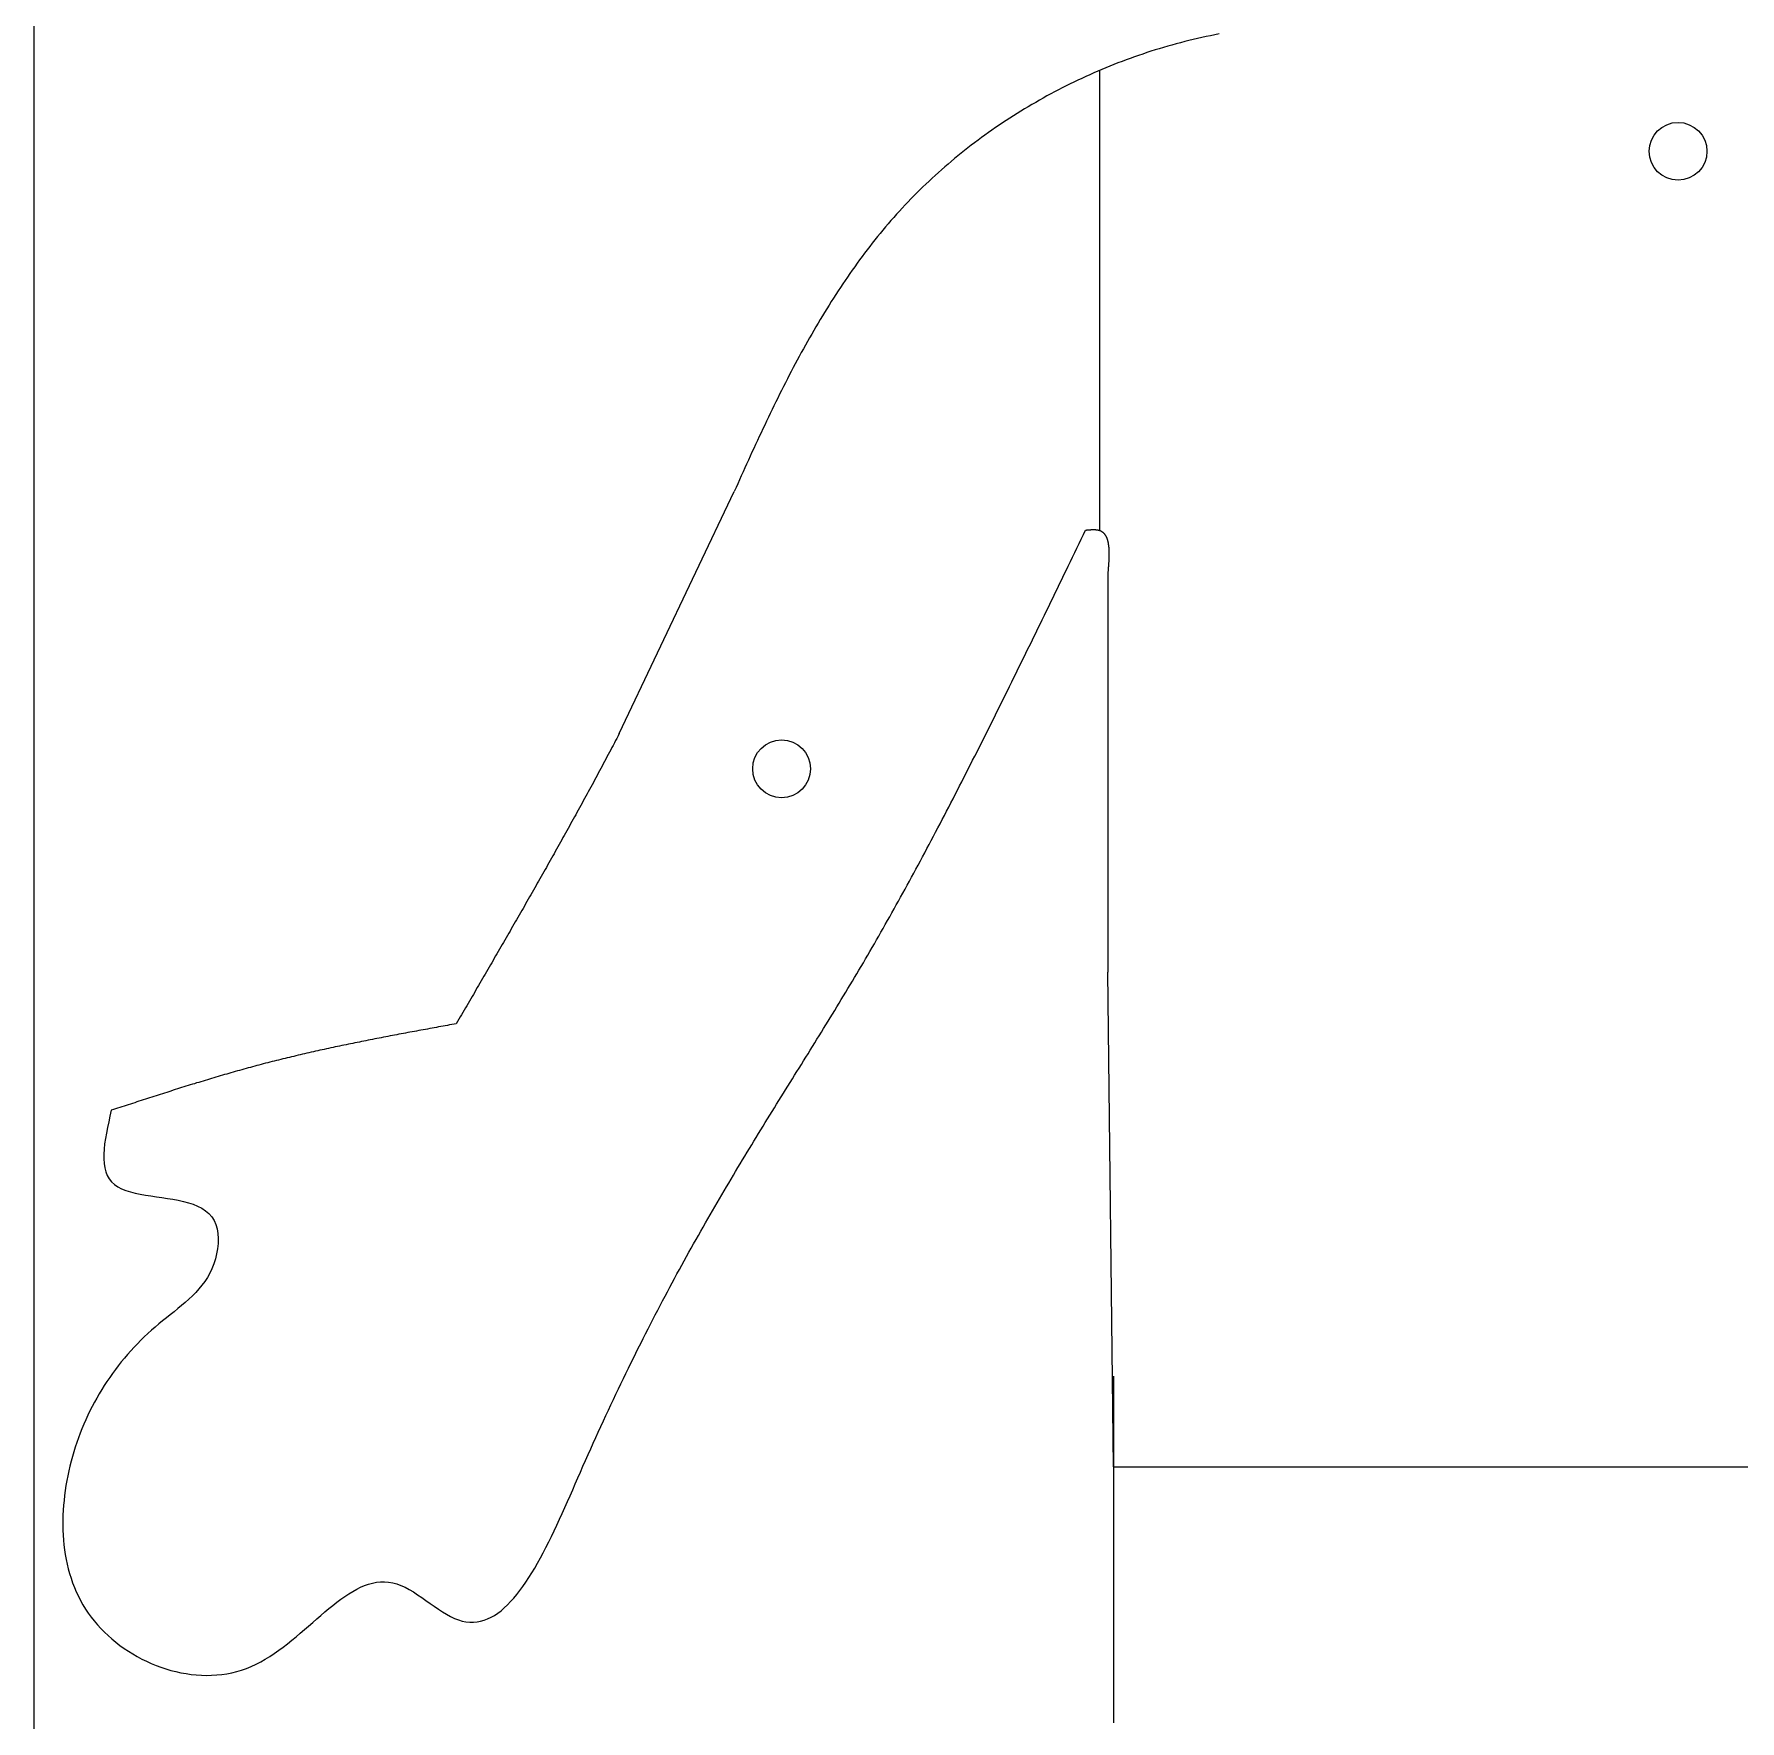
# Model space of a CAD drawing. Header units: millimetres. Extents: x 111 to 2999, y 81 to 1941.
# Drawn here: x 1314.2 to 1609.3, y 366.5 to 658.4 of the extents above; entities that cross this region are included whole.
import ezdxf

# ---------------------------------------------------------------- set-up
doc = ezdxf.new("R2010")
doc.units = ezdxf.units.MM
doc.layers.add('RANGO', color=6, linetype='Continuous')

msp = doc.modelspace()

# ---------------------------------------------------------------- linework, layer by layer
for p, q in [((1498.63, 572.46), (1498.63, 652.11)), ((1415.48, 537.31), (1435.37, 579.21)), ((1500.95, 410.45), (1499.97, 496.02)), ((1500.95, 410.45), (1689.2, 410.45))]:
    msp.add_line(p, q)
msp.add_lwpolyline([(1314.25, 981.61), (1884.25, 981.61), (1884.25, 81.61), (1314.25, 81.61)], close=True)
for points in [[(1519.23, 658.4, 0), (1518.49, 658.26, 0), (1517.74, 658.1, 0), (1516.99, 657.95, 0), (1516.25, 657.78, 0), (1515.51, 657.61, 0), (1514.77, 657.44, 0), (1514.03, 657.26, 0), (1513.29, 657.07, 0), (1512.56, 656.88, 0), (1511.82, 656.68, 0), (1511.09, 656.48, 0), (1510.36, 656.27, 0), (1509.63, 656.06, 0), (1508.9, 655.84, 0), (1508.18, 655.62, 0), (1507.46, 655.39, 0), (1506.74, 655.16, 0), (1506.02, 654.92, 0), (1505.3, 654.67, 0), (1504.58, 654.42, 0), (1503.87, 654.17, 0), (1503.16, 653.91, 0), (1502.45, 653.64, 0), (1501.75, 653.37, 0), (1501.04, 653.1, 0), (1500.34, 652.81, 0), (1499.64, 652.53, 0), (1498.95, 652.24, 0), (1498.25, 651.94, 0), (1497.56, 651.64, 0), (1496.87, 651.34, 0), (1496.18, 651.03, 0), (1495.5, 650.71, 0), (1494.82, 650.39, 0), (1494.14, 650.07, 0), (1493.46, 649.74, 0), (1492.79, 649.4, 0), (1492.12, 649.07, 0), (1491.45, 648.72, 0), (1490.79, 648.37, 0), (1490.12, 648.02, 0), (1489.46, 647.66, 0), (1488.81, 647.3, 0), (1488.16, 646.93, 0), (1487.51, 646.56, 0), (1486.86, 646.19, 0), (1486.21, 645.81, 0), (1485.57, 645.42, 0), (1484.94, 645.03, 0), (1484.3, 644.64, 0), (1483.67, 644.24, 0), (1483.04, 643.84, 0), (1482.42, 643.43, 0), (1481.8, 643.02, 0), (1481.18, 642.6, 0), (1480.56, 642.18, 0), (1479.95, 641.76, 0), (1479.35, 641.33, 0), (1478.74, 640.9, 0), (1478.14, 640.46, 0), (1477.55, 640.02, 0), (1476.95, 639.58, 0), (1476.36, 639.13, 0), (1475.78, 638.67, 0), (1475.2, 638.22, 0), (1474.62, 637.76, 0), (1474.05, 637.29, 0), (1473.48, 636.82, 0), (1472.91, 636.35, 0), (1472.35, 635.87, 0), (1471.79, 635.39, 0), (1471.24, 634.91, 0), (1470.69, 634.42, 0), (1470.14, 633.93, 0), (1469.6, 633.43, 0), (1469.06, 632.93, 0), (1468.53, 632.43, 0), (1468, 631.92, 0), (1467.48, 631.41, 0), (1466.96, 630.89, 0), (1466.44, 630.37, 0), (1465.93, 629.85, 0), (1465.43, 629.33, 0), (1464.93, 628.8, 0), (1464.43, 628.26, 0), (1463.94, 627.73, 0), (1463.45, 627.19, 0), (1462.96, 626.65, 0), (1462.48, 626.1, 0), (1462.01, 625.55, 0), (1461.54, 625, 0), (1461.07, 624.44, 0), (1460.61, 623.88, 0), (1460.15, 623.32, 0), (1459.69, 622.75, 0), (1459.24, 622.18, 0), (1458.8, 621.61, 0), (1458.35, 621.04, 0), (1457.92, 620.46, 0), (1457.48, 619.88, 0), (1457.05, 619.29, 0), (1456.62, 618.71, 0), (1456.2, 618.12, 0), (1455.78, 617.53, 0), (1455.36, 616.93, 0), (1454.95, 616.33, 0), (1454.54, 615.73, 0), (1454.13, 615.13, 0), (1453.73, 614.53, 0), (1453.33, 613.92, 0), (1452.93, 613.31, 0), (1452.53, 612.7, 0), (1452.14, 612.08, 0), (1451.76, 611.46, 0), (1451.37, 610.84, 0), (1450.99, 610.22, 0), (1450.61, 609.6, 0), (1450.23, 608.97, 0), (1449.86, 608.34, 0), (1449.49, 607.71, 0), (1449.12, 607.08, 0), (1448.76, 606.45, 0), (1448.39, 605.81, 0), (1448.03, 605.17, 0), (1447.68, 604.53, 0), (1447.32, 603.89, 0), (1446.97, 603.25, 0), (1446.62, 602.6, 0), (1446.27, 601.95, 0), (1445.92, 601.3, 0), (1445.58, 600.65, 0), (1445.23, 600, 0), (1444.89, 599.35, 0), (1444.56, 598.69, 0), (1444.22, 598.03, 0), (1443.89, 597.38, 0), (1443.55, 596.72, 0), (1443.22, 596.05, 0), (1442.89, 595.39, 0), (1442.56, 594.73, 0), (1442.24, 594.06, 0), (1441.91, 593.4, 0), (1441.59, 592.73, 0), (1441.27, 592.06, 0), (1440.95, 591.39, 0), (1440.63, 590.72, 0), (1440.31, 590.05, 0), (1440, 589.38, 0), (1439.68, 588.71, 0), (1439.37, 588.03, 0), (1439.06, 587.36, 0), (1438.75, 586.68, 0), (1438.43, 586, 0), (1438.12, 585.33, 0), (1437.82, 584.65, 0), (1437.51, 583.97, 0), (1437.2, 583.29, 0), (1436.89, 582.61, 0), (1436.59, 581.93, 0), (1436.28, 581.25, 0), (1435.98, 580.57, 0), (1435.67, 579.89, 0), (1435.37, 579.21, 0)], [(1327.59, 472.13, 0), (1327.37, 471.13, 0), (1327.15, 470.14, 0), (1326.94, 469.16, 0), (1326.75, 468.19, 0), (1326.59, 467.24, 0), (1326.45, 466.31, 0), (1326.36, 465.41, 0), (1326.3, 464.54, 0), (1326.3, 463.71, 0), (1326.35, 462.92, 0), (1326.46, 462.18, 0), (1326.64, 461.48, 0), (1326.89, 460.84, 0), (1327.22, 460.26, 0), (1327.64, 459.74, 0), (1328.14, 459.29, 0), (1328.73, 458.9, 0), (1329.39, 458.57, 0), (1330.12, 458.28, 0), (1330.9, 458.03, 0), (1331.73, 457.82, 0), (1332.61, 457.63, 0), (1333.51, 457.47, 0), (1334.44, 457.32, 0), (1335.39, 457.18, 0), (1336.34, 457.04, 0), (1337.3, 456.89, 0), (1338.24, 456.74, 0), (1339.17, 456.56, 0), (1340.07, 456.36, 0), (1340.94, 456.13, 0), (1341.76, 455.86, 0), (1342.54, 455.55, 0), (1343.25, 455.19, 0), (1343.9, 454.76, 0), (1344.48, 454.28, 0), (1344.97, 453.72, 0), (1345.37, 453.09, 0), (1345.67, 452.38, 0), (1345.89, 451.61, 0), (1346.03, 450.79, 0), (1346.08, 449.94, 0), (1346.06, 449.06, 0), (1345.97, 448.17, 0), (1345.82, 447.27, 0), (1345.6, 446.4, 0), (1345.33, 445.54, 0), (1345.01, 444.72, 0), (1344.64, 443.95, 0), (1344.22, 443.21, 0), (1343.77, 442.51, 0), (1343.28, 441.85, 0), (1342.76, 441.21, 0), (1342.2, 440.6, 0), (1341.62, 440.01, 0), (1341.02, 439.44, 0), (1340.4, 438.88, 0), (1339.77, 438.34, 0), (1339.12, 437.81, 0), (1338.46, 437.28, 0), (1337.8, 436.76, 0), (1337.14, 436.24, 0), (1336.48, 435.71, 0), (1335.82, 435.17, 0), (1335.18, 434.63, 0), (1334.54, 434.07, 0), (1333.92, 433.51, 0), (1333.3, 432.93, 0), (1332.7, 432.34, 0), (1332.11, 431.74, 0), (1331.53, 431.13, 0), (1330.96, 430.51, 0), (1330.41, 429.88, 0), (1329.86, 429.24, 0), (1329.33, 428.59, 0), (1328.81, 427.93, 0), (1328.3, 427.26, 0), (1327.8, 426.59, 0), (1327.32, 425.9, 0), (1326.85, 425.2, 0), (1326.39, 424.5, 0), (1325.94, 423.79, 0), (1325.51, 423.07, 0), (1325.09, 422.34, 0), (1324.68, 421.6, 0), (1324.28, 420.86, 0), (1323.9, 420.11, 0), (1323.54, 419.35, 0), (1323.18, 418.58, 0), (1322.85, 417.81, 0), (1322.52, 417.03, 0), (1322.21, 416.24, 0), (1321.91, 415.45, 0), (1321.63, 414.65, 0), (1321.36, 413.84, 0), (1321.11, 413.03, 0), (1320.87, 412.21, 0), (1320.65, 411.39, 0), (1320.44, 410.56, 0), (1320.25, 409.73, 0), (1320.07, 408.89, 0), (1319.91, 408.04, 0), (1319.76, 407.2, 0), (1319.63, 406.34, 0), (1319.52, 405.49, 0), (1319.42, 404.63, 0), (1319.34, 403.77, 0), (1319.28, 402.91, 0), (1319.24, 402.05, 0), (1319.22, 401.19, 0), (1319.21, 400.33, 0), (1319.23, 399.47, 0), (1319.27, 398.62, 0), (1319.33, 397.77, 0), (1319.41, 396.92, 0), (1319.51, 396.07, 0), (1319.64, 395.24, 0), (1319.79, 394.4, 0), (1319.97, 393.58, 0), (1320.16, 392.76, 0), (1320.39, 391.95, 0), (1320.64, 391.14, 0), (1320.91, 390.35, 0), (1321.21, 389.57, 0), (1321.54, 388.8, 0), (1321.9, 388.04, 0), (1322.28, 387.29, 0), (1322.69, 386.56, 0), (1323.13, 385.83, 0), (1323.6, 385.13, 0), (1324.11, 384.44, 0), (1324.64, 383.76, 0), (1325.2, 383.1, 0), (1325.78, 382.46, 0), (1326.4, 381.84, 0), (1327.03, 381.23, 0), (1327.69, 380.65, 0), (1328.38, 380.08, 0), (1329.08, 379.54, 0), (1329.81, 379.02, 0), (1330.55, 378.52, 0), (1331.31, 378.05, 0), (1332.09, 377.6, 0), (1332.89, 377.17, 0), (1333.7, 376.78, 0), (1334.52, 376.41, 0), (1335.35, 376.06, 0), (1336.19, 375.75, 0), (1337.05, 375.47, 0), (1337.91, 375.21, 0), (1338.77, 374.99, 0), (1339.65, 374.8, 0), (1340.53, 374.64, 0), (1341.41, 374.51, 0), (1342.29, 374.42, 0), (1343.18, 374.36, 0), (1344.06, 374.34, 0), (1344.94, 374.36, 0), (1345.83, 374.41, 0), (1346.7, 374.5, 0), (1347.57, 374.63, 0), (1348.44, 374.8, 0), (1349.3, 375.01, 0), (1350.15, 375.26, 0), (1350.99, 375.56, 0), (1351.82, 375.89, 0), (1352.64, 376.27, 0), (1353.44, 376.69, 0), (1354.24, 377.14, 0), (1355.03, 377.63, 0), (1355.8, 378.14, 0), (1356.57, 378.68, 0), (1357.33, 379.24, 0), (1358.08, 379.82, 0), (1358.82, 380.42, 0), (1359.56, 381.02, 0), (1360.29, 381.64, 0), (1361.01, 382.26, 0), (1361.73, 382.88, 0), (1362.44, 383.5, 0), (1363.14, 384.11, 0), (1363.85, 384.72, 0), (1364.55, 385.32, 0), (1365.24, 385.9, 0), (1365.93, 386.46, 0), (1366.62, 387, 0), (1367.31, 387.51, 0), (1368, 388, 0), (1368.68, 388.45, 0), (1369.36, 388.87, 0), (1370.05, 389.25, 0), (1370.73, 389.59, 0), (1371.42, 389.88, 0), (1372.11, 390.13, 0), (1372.79, 390.32, 0), (1373.49, 390.46, 0), (1374.18, 390.53, 0), (1374.88, 390.55, 0), (1375.58, 390.5, 0), (1376.28, 390.38, 0), (1376.99, 390.19, 0), (1377.7, 389.92, 0), (1378.42, 389.59, 0), (1379.14, 389.21, 0), (1379.87, 388.78, 0), (1380.59, 388.31, 0), (1381.31, 387.82, 0), (1382.04, 387.32, 0), (1382.76, 386.81, 0), (1383.47, 386.3, 0), (1384.18, 385.81, 0), (1384.89, 385.35, 0), (1385.59, 384.91, 0), (1386.28, 384.53, 0), (1386.97, 384.2, 0), (1387.64, 383.93, 0), (1388.31, 383.74, 0), (1388.96, 383.6, 0), (1389.61, 383.54, 0), (1390.24, 383.53, 0), (1390.87, 383.59, 0), (1391.49, 383.71, 0), (1392.1, 383.88, 0), (1392.7, 384.11, 0), (1393.29, 384.39, 0), (1393.87, 384.72, 0), (1394.45, 385.11, 0), (1395.02, 385.54, 0), (1395.58, 386.02, 0), (1396.13, 386.54, 0), (1396.68, 387.1, 0), (1397.22, 387.71, 0), (1397.76, 388.35, 0), (1398.28, 389.03, 0), (1398.8, 389.74, 0), (1399.32, 390.49, 0), (1399.83, 391.27, 0), (1400.34, 392.08, 0), (1400.84, 392.91, 0), (1401.33, 393.77, 0), (1401.82, 394.66, 0), (1402.31, 395.57, 0), (1402.79, 396.49, 0), (1403.27, 397.44, 0), (1403.74, 398.4, 0), (1404.21, 399.38, 0), (1404.68, 400.36, 0), (1405.14, 401.36, 0), (1405.6, 402.37, 0), (1406.06, 403.39, 0), (1406.51, 404.41, 0), (1406.97, 405.43, 0), (1407.42, 406.46, 0), (1407.86, 407.48, 0), (1408.31, 408.51, 0), (1408.76, 409.53, 0), (1409.2, 410.54, 0), (1409.65, 411.55, 0), (1410.09, 412.54, 0), (1410.53, 413.53, 0), (1410.97, 414.52, 0), (1411.41, 415.49, 0), (1411.85, 416.46, 0), (1412.29, 417.41, 0), (1412.73, 418.37, 0), (1413.16, 419.31, 0), (1413.6, 420.25, 0), (1414.03, 421.17, 0), (1414.47, 422.1, 0), (1414.9, 423.01, 0), (1415.33, 423.92, 0), (1415.76, 424.82, 0), (1416.19, 425.71, 0), (1416.62, 426.6, 0), (1417.05, 427.48, 0), (1417.48, 428.36, 0), (1417.91, 429.22, 0), (1418.33, 430.08, 0), (1418.76, 430.94, 0), (1419.18, 431.79, 0), (1419.61, 432.63, 0), (1420.03, 433.46, 0), (1420.45, 434.29, 0), (1420.87, 435.12, 0), (1421.29, 435.94, 0), (1421.71, 436.75, 0), (1422.13, 437.56, 0), (1422.55, 438.36, 0), (1422.97, 439.15, 0), (1423.39, 439.94, 0), (1423.8, 440.73, 0), (1424.22, 441.51, 0), (1424.64, 442.28, 0), (1425.05, 443.05, 0), (1425.46, 443.82, 0), (1425.88, 444.58, 0), (1426.29, 445.33, 0), (1426.7, 446.08, 0), (1427.11, 446.83, 0), (1427.52, 447.57, 0), (1427.93, 448.3, 0), (1428.34, 449.03, 0), (1428.75, 449.76, 0), (1429.16, 450.49, 0), (1429.57, 451.21, 0), (1429.97, 451.92, 0), (1430.38, 452.63, 0), (1430.78, 453.34, 0), (1431.19, 454.04, 0), (1431.59, 454.74, 0), (1432, 455.44, 0), (1432.4, 456.13, 0), (1432.8, 456.82, 0), (1433.2, 457.51, 0), (1433.61, 458.19, 0), (1434.01, 458.87, 0), (1434.41, 459.55, 0), (1434.81, 460.22, 0), (1435.21, 460.89, 0), (1435.6, 461.56, 0), (1436, 462.22, 0), (1436.4, 462.89, 0), (1436.8, 463.55, 0), (1437.19, 464.2, 0), (1437.59, 464.86, 0), (1437.99, 465.51, 0), (1438.38, 466.16, 0), (1438.78, 466.81, 0), (1439.17, 467.45, 0), (1439.57, 468.1, 0), (1439.96, 468.74, 0), (1440.35, 469.38, 0), (1440.74, 470.02, 0), (1441.14, 470.65, 0), (1441.53, 471.29, 0), (1441.92, 471.92, 0), (1442.31, 472.56, 0), (1442.7, 473.19, 0), (1443.09, 473.82, 0), (1443.48, 474.44, 0), (1443.87, 475.07, 0), (1444.26, 475.7, 0), (1444.65, 476.32, 0), (1445.04, 476.95, 0), (1445.43, 477.57, 0), (1445.81, 478.2, 0), (1446.2, 478.82, 0), (1446.59, 479.44, 0), (1446.98, 480.07, 0), (1447.36, 480.69, 0), (1447.75, 481.31, 0), (1448.13, 481.93, 0), (1448.52, 482.55, 0), (1448.9, 483.17, 0), (1449.29, 483.8, 0), (1449.67, 484.42, 0), (1450.06, 485.04, 0), (1450.44, 485.66, 0), (1450.83, 486.29, 0), (1451.21, 486.91, 0), (1451.59, 487.53, 0), (1451.98, 488.16, 0), (1452.36, 488.78, 0), (1452.74, 489.41, 0), (1453.12, 490.04, 0), (1453.51, 490.67, 0), (1453.89, 491.3, 0), (1454.27, 491.93, 0), (1454.65, 492.56, 0), (1455.03, 493.2, 0), (1455.42, 493.83, 0), (1455.8, 494.47, 0), (1456.18, 495.11, 0), (1456.56, 495.75, 0), (1456.94, 496.39, 0), (1457.32, 497.04, 0), (1457.7, 497.68, 0), (1458.08, 498.33, 0), (1458.46, 498.98, 0), (1458.84, 499.63, 0), (1459.22, 500.29, 0), (1459.6, 500.95, 0), (1459.98, 501.61, 0), (1460.36, 502.27, 0), (1460.74, 502.94, 0), (1461.12, 503.6, 0), (1461.5, 504.27, 0), (1461.88, 504.95, 0), (1462.26, 505.62, 0), (1462.64, 506.3, 0), (1463.02, 506.98, 0), (1463.4, 507.66, 0), (1463.77, 508.34, 0), (1464.15, 509.03, 0), (1464.53, 509.71, 0), (1464.91, 510.4, 0), (1465.29, 511.09, 0), (1465.67, 511.79, 0), (1466.05, 512.48, 0), (1466.42, 513.18, 0), (1466.8, 513.88, 0), (1467.18, 514.58, 0), (1467.56, 515.29, 0), (1467.94, 515.99, 0), (1468.31, 516.7, 0), (1468.69, 517.41, 0), (1469.07, 518.12, 0), (1469.45, 518.84, 0), (1469.83, 519.55, 0), (1470.2, 520.27, 0), (1470.58, 520.99, 0), (1470.96, 521.71, 0), (1471.34, 522.43, 0), (1471.71, 523.15, 0), (1472.09, 523.88, 0), (1472.47, 524.6, 0), (1472.84, 525.33, 0), (1473.22, 526.06, 0), (1473.6, 526.79, 0), (1473.98, 527.53, 0), (1474.35, 528.26, 0), (1474.73, 529, 0), (1475.11, 529.73, 0), (1475.48, 530.47, 0), (1475.86, 531.21, 0), (1476.24, 531.95, 0), (1476.61, 532.7, 0), (1476.99, 533.44, 0), (1477.37, 534.19, 0), (1477.74, 534.93, 0), (1478.12, 535.68, 0), (1478.49, 536.43, 0), (1478.87, 537.18, 0), (1479.25, 537.93, 0), (1479.62, 538.68, 0), (1480, 539.44, 0), (1480.38, 540.19, 0), (1480.75, 540.95, 0), (1481.13, 541.7, 0), (1481.5, 542.46, 0), (1481.88, 543.22, 0), (1482.25, 543.98, 0), (1482.63, 544.74, 0), (1483.01, 545.5, 0), (1483.38, 546.27, 0), (1483.76, 547.03, 0), (1484.13, 547.79, 0), (1484.51, 548.56, 0), (1484.89, 549.32, 0), (1485.26, 550.09, 0), (1485.64, 550.86, 0), (1486.01, 551.63, 0), (1486.39, 552.4, 0), (1486.76, 553.16, 0), (1487.14, 553.93, 0), (1487.51, 554.7, 0), (1487.89, 555.48, 0), (1488.26, 556.25, 0), (1488.64, 557.02, 0), (1489.02, 557.79, 0), (1489.39, 558.57, 0), (1489.77, 559.34, 0), (1490.14, 560.11, 0), (1490.52, 560.89, 0), (1490.89, 561.66, 0), (1491.27, 562.44, 0), (1491.64, 563.21, 0), (1492.02, 563.99, 0), (1492.39, 564.77, 0), (1492.77, 565.54, 0), (1493.14, 566.32, 0), (1493.52, 567.1, 0), (1493.89, 567.87, 0), (1494.27, 568.65, 0), (1494.64, 569.43, 0), (1495.02, 570.2, 0), (1495.39, 570.98, 0), (1495.77, 571.76, 0), (1496.14, 572.54, 0)], [(1496.14, 572.54, 0), (1496.21, 572.54, 0), (1496.28, 572.55, 0), (1496.35, 572.56, 0), (1496.42, 572.56, 0), (1496.49, 572.57, 0), (1496.56, 572.58, 0), (1496.63, 572.58, 0), (1496.7, 572.59, 0), (1496.77, 572.59, 0), (1496.84, 572.6, 0), (1496.91, 572.61, 0), (1496.98, 572.61, 0), (1497.04, 572.61, 0), (1497.11, 572.62, 0), (1497.18, 572.62, 0), (1497.25, 572.62, 0), (1497.31, 572.63, 0), (1497.38, 572.63, 0), (1497.44, 572.63, 0), (1497.51, 572.63, 0), (1497.57, 572.63, 0), (1497.64, 572.63, 0), (1497.7, 572.63, 0), (1497.76, 572.62, 0), (1497.82, 572.62, 0), (1497.88, 572.62, 0), (1497.94, 572.61, 0), (1498, 572.61, 0), (1498.06, 572.6, 0), (1498.12, 572.59, 0), (1498.18, 572.58, 0), (1498.23, 572.57, 0), (1498.29, 572.56, 0), (1498.34, 572.55, 0), (1498.4, 572.54, 0), (1498.45, 572.52, 0), (1498.5, 572.51, 0), (1498.55, 572.49, 0), (1498.6, 572.47, 0), (1498.65, 572.45, 0), (1498.7, 572.43, 0), (1498.74, 572.41, 0), (1498.79, 572.39, 0), (1498.83, 572.36, 0), (1498.88, 572.34, 0), (1498.92, 572.31, 0), (1498.96, 572.29, 0), (1499.01, 572.26, 0), (1499.05, 572.23, 0), (1499.09, 572.2, 0), (1499.12, 572.17, 0), (1499.16, 572.14, 0), (1499.2, 572.1, 0), (1499.24, 572.07, 0), (1499.27, 572.03, 0), (1499.31, 572, 0), (1499.34, 571.96, 0), (1499.37, 571.92, 0), (1499.4, 571.88, 0), (1499.44, 571.84, 0), (1499.47, 571.8, 0), (1499.5, 571.76, 0), (1499.53, 571.72, 0), (1499.55, 571.67, 0), (1499.58, 571.63, 0), (1499.61, 571.58, 0), (1499.63, 571.53, 0), (1499.66, 571.49, 0), (1499.69, 571.44, 0), (1499.71, 571.39, 0), (1499.73, 571.34, 0), (1499.76, 571.29, 0), (1499.78, 571.24, 0), (1499.8, 571.18, 0), (1499.82, 571.13, 0), (1499.84, 571.08, 0), (1499.86, 571.02, 0), (1499.88, 570.97, 0), (1499.89, 570.91, 0), (1499.91, 570.85, 0), (1499.93, 570.79, 0), (1499.94, 570.73, 0), (1499.96, 570.68, 0), (1499.98, 570.61, 0), (1499.99, 570.55, 0), (1500, 570.49, 0), (1500.02, 570.43, 0), (1500.03, 570.37, 0), (1500.04, 570.3, 0), (1500.05, 570.24, 0), (1500.06, 570.17, 0), (1500.07, 570.11, 0), (1500.08, 570.04, 0), (1500.09, 569.97, 0), (1500.1, 569.91, 0), (1500.11, 569.84, 0), (1500.12, 569.77, 0), (1500.13, 569.7, 0), (1500.13, 569.63, 0), (1500.14, 569.56, 0), (1500.15, 569.49, 0), (1500.15, 569.42, 0), (1500.16, 569.34, 0), (1500.16, 569.27, 0), (1500.17, 569.2, 0), (1500.17, 569.12, 0), (1500.17, 569.05, 0), (1500.18, 568.97, 0), (1500.18, 568.9, 0), (1500.18, 568.82, 0), (1500.18, 568.75, 0), (1500.18, 568.67, 0), (1500.18, 568.59, 0), (1500.18, 568.51, 0), (1500.19, 568.44, 0), (1500.19, 568.36, 0), (1500.18, 568.28, 0), (1500.18, 568.2, 0), (1500.18, 568.12, 0), (1500.18, 568.04, 0), (1500.18, 567.96, 0), (1500.18, 567.88, 0), (1500.18, 567.8, 0), (1500.17, 567.71, 0), (1500.17, 567.63, 0), (1500.17, 567.55, 0), (1500.16, 567.47, 0), (1500.16, 567.38, 0), (1500.16, 567.3, 0), (1500.15, 567.22, 0), (1500.15, 567.13, 0), (1500.14, 567.05, 0), (1500.14, 566.97, 0), (1500.13, 566.88, 0), (1500.13, 566.8, 0), (1500.12, 566.71, 0), (1500.12, 566.63, 0), (1500.11, 566.54, 0), (1500.11, 566.45, 0), (1500.1, 566.37, 0), (1500.09, 566.28, 0), (1500.09, 566.2, 0), (1500.08, 566.11, 0), (1500.08, 566.02, 0), (1500.07, 565.94, 0), (1500.06, 565.85, 0), (1500.06, 565.76, 0), (1500.05, 565.68, 0), (1500.04, 565.59, 0), (1500.03, 565.5, 0), (1500.03, 565.41, 0), (1500.02, 565.33, 0), (1500.01, 565.24, 0), (1500.01, 565.15, 0), (1500, 565.06, 0), (1499.99, 564.98, 0), (1499.98, 564.89, 0), (1499.98, 564.8, 0), (1499.97, 564.71, 0)], [(1499.97, 564.71, 0), (1499.97, 564.17, 0), (1499.97, 563.63, 0), (1499.97, 563.09, 0), (1499.97, 562.55, 0), (1499.97, 562.01, 0), (1499.97, 561.47, 0), (1499.97, 560.93, 0), (1499.97, 560.39, 0), (1499.97, 559.85, 0), (1499.97, 559.3, 0), (1499.97, 558.76, 0), (1499.97, 558.22, 0), (1499.97, 557.68, 0), (1499.97, 557.14, 0), (1499.97, 556.6, 0), (1499.97, 556.06, 0), (1499.97, 555.52, 0), (1499.97, 554.98, 0), (1499.97, 554.44, 0), (1499.97, 553.9, 0), (1499.97, 553.35, 0), (1499.97, 552.81, 0), (1499.97, 552.27, 0), (1499.97, 551.73, 0), (1499.97, 551.19, 0), (1499.97, 550.65, 0), (1499.97, 550.11, 0), (1499.97, 549.57, 0), (1499.97, 549.03, 0), (1499.97, 548.49, 0), (1499.97, 547.94, 0), (1499.97, 547.4, 0), (1499.97, 546.86, 0), (1499.97, 546.32, 0), (1499.97, 545.78, 0), (1499.97, 545.24, 0), (1499.97, 544.7, 0), (1499.97, 544.16, 0), (1499.97, 543.62, 0), (1499.97, 543.08, 0), (1499.97, 542.53, 0), (1499.97, 541.99, 0), (1499.97, 541.45, 0), (1499.97, 540.91, 0), (1499.97, 540.37, 0), (1499.97, 539.83, 0), (1499.97, 539.29, 0), (1499.97, 538.75, 0), (1499.97, 538.21, 0), (1499.97, 537.67, 0), (1499.97, 537.13, 0), (1499.97, 536.58, 0), (1499.97, 536.04, 0), (1499.97, 535.5, 0), (1499.97, 534.96, 0), (1499.97, 534.42, 0), (1499.97, 533.88, 0), (1499.97, 533.34, 0), (1499.97, 532.8, 0), (1499.97, 532.26, 0), (1499.97, 531.72, 0), (1499.97, 531.17, 0), (1499.97, 530.63, 0), (1499.97, 530.09, 0), (1499.97, 529.55, 0), (1499.97, 529.01, 0), (1499.97, 528.47, 0), (1499.97, 527.93, 0), (1499.97, 527.39, 0), (1499.97, 526.85, 0), (1499.97, 526.31, 0), (1499.97, 525.77, 0), (1499.97, 525.22, 0), (1499.97, 524.68, 0), (1499.97, 524.14, 0), (1499.97, 523.6, 0), (1499.97, 523.06, 0), (1499.97, 522.52, 0), (1499.97, 521.98, 0), (1499.97, 521.44, 0), (1499.97, 520.9, 0), (1499.97, 520.36, 0), (1499.97, 519.81, 0), (1499.97, 519.27, 0), (1499.97, 518.73, 0), (1499.97, 518.19, 0), (1499.97, 517.65, 0), (1499.97, 517.11, 0), (1499.97, 516.57, 0), (1499.97, 516.03, 0), (1499.97, 515.49, 0), (1499.97, 514.95, 0), (1499.97, 514.4, 0), (1499.97, 513.86, 0), (1499.97, 513.32, 0), (1499.97, 512.78, 0), (1499.97, 512.24, 0), (1499.97, 511.7, 0), (1499.97, 511.16, 0), (1499.97, 510.62, 0), (1499.97, 510.08, 0), (1499.97, 509.54, 0), (1499.97, 509, 0), (1499.97, 508.45, 0), (1499.97, 507.91, 0), (1499.97, 507.37, 0), (1499.97, 506.83, 0), (1499.97, 506.29, 0), (1499.97, 505.75, 0), (1499.97, 505.21, 0), (1499.97, 504.67, 0), (1499.97, 504.13, 0), (1499.97, 503.59, 0), (1499.97, 503.04, 0), (1499.97, 502.5, 0), (1499.97, 501.96, 0), (1499.97, 501.42, 0), (1499.97, 500.88, 0), (1499.97, 500.34, 0), (1499.97, 499.8, 0), (1499.97, 499.26, 0), (1499.97, 498.72, 0), (1499.97, 498.18, 0), (1499.97, 497.64, 0), (1499.97, 497.09, 0), (1499.97, 496.55, 0), (1499.97, 496.01, 0)], [(1415.48, 537.31, 0), (1415.27, 536.91, 0), (1415.06, 536.5, 0), (1414.85, 536.1, 0), (1414.63, 535.7, 0), (1414.42, 535.29, 0), (1414.21, 534.89, 0), (1414, 534.49, 0), (1413.78, 534.08, 0), (1413.57, 533.68, 0), (1413.35, 533.28, 0), (1413.14, 532.88, 0), (1412.93, 532.48, 0), (1412.71, 532.08, 0), (1412.5, 531.67, 0), (1412.28, 531.27, 0), (1412.07, 530.87, 0), (1411.85, 530.47, 0), (1411.64, 530.07, 0), (1411.42, 529.67, 0), (1411.2, 529.27, 0), (1410.99, 528.87, 0), (1410.77, 528.47, 0), (1410.56, 528.07, 0), (1410.34, 527.67, 0), (1410.12, 527.27, 0), (1409.9, 526.87, 0), (1409.69, 526.47, 0), (1409.47, 526.07, 0), (1409.25, 525.68, 0), (1409.03, 525.28, 0), (1408.82, 524.88, 0), (1408.6, 524.48, 0), (1408.38, 524.08, 0), (1408.16, 523.68, 0), (1407.94, 523.29, 0), (1407.72, 522.89, 0), (1407.5, 522.49, 0), (1407.28, 522.09, 0), (1407.06, 521.7, 0), (1406.84, 521.3, 0), (1406.62, 520.9, 0), (1406.4, 520.51, 0), (1406.18, 520.11, 0), (1405.96, 519.71, 0), (1405.74, 519.32, 0), (1405.52, 518.92, 0), (1405.3, 518.52, 0), (1405.08, 518.13, 0), (1404.86, 517.73, 0), (1404.64, 517.34, 0), (1404.41, 516.94, 0), (1404.19, 516.54, 0), (1403.97, 516.15, 0), (1403.75, 515.75, 0), (1403.53, 515.36, 0), (1403.3, 514.96, 0), (1403.08, 514.57, 0), (1402.86, 514.17, 0), (1402.64, 513.78, 0), (1402.41, 513.38, 0), (1402.19, 512.99, 0), (1401.97, 512.6, 0), (1401.74, 512.2, 0), (1401.52, 511.81, 0), (1401.3, 511.41, 0), (1401.07, 511.02, 0), (1400.85, 510.62, 0), (1400.63, 510.23, 0), (1400.4, 509.84, 0), (1400.18, 509.44, 0), (1399.95, 509.05, 0), (1399.73, 508.66, 0), (1399.51, 508.26, 0), (1399.28, 507.87, 0), (1399.06, 507.48, 0), (1398.83, 507.08, 0), (1398.61, 506.69, 0), (1398.38, 506.3, 0), (1398.16, 505.9, 0), (1397.93, 505.51, 0), (1397.71, 505.12, 0), (1397.48, 504.73, 0), (1397.26, 504.33, 0), (1397.03, 503.94, 0), (1396.8, 503.55, 0), (1396.58, 503.16, 0), (1396.35, 502.76, 0), (1396.13, 502.37, 0), (1395.9, 501.98, 0), (1395.68, 501.59, 0), (1395.45, 501.19, 0), (1395.22, 500.8, 0), (1395, 500.41, 0), (1394.77, 500.02, 0), (1394.54, 499.63, 0), (1394.32, 499.23, 0), (1394.09, 498.84, 0), (1393.86, 498.45, 0), (1393.64, 498.06, 0), (1393.41, 497.67, 0), (1393.19, 497.28, 0), (1392.96, 496.88, 0), (1392.73, 496.49, 0), (1392.5, 496.1, 0), (1392.28, 495.71, 0), (1392.05, 495.32, 0), (1391.82, 494.93, 0), (1391.6, 494.54, 0), (1391.37, 494.14, 0), (1391.14, 493.75, 0), (1390.92, 493.36, 0), (1390.69, 492.97, 0), (1390.46, 492.58, 0), (1390.23, 492.19, 0), (1390.01, 491.8, 0), (1389.78, 491.41, 0), (1389.55, 491.01, 0), (1389.33, 490.62, 0), (1389.1, 490.23, 0), (1388.87, 489.84, 0), (1388.64, 489.45, 0), (1388.42, 489.06, 0), (1388.19, 488.67, 0), (1387.96, 488.28, 0), (1387.73, 487.89, 0), (1387.51, 487.49, 0), (1387.28, 487.1, 0)], [(1387.28, 487.1, 0), (1386.9, 487.03, 0), (1386.52, 486.96, 0), (1386.13, 486.9, 0), (1385.75, 486.83, 0), (1385.37, 486.76, 0), (1384.99, 486.69, 0), (1384.61, 486.62, 0), (1384.23, 486.55, 0), (1383.84, 486.48, 0), (1383.46, 486.41, 0), (1383.08, 486.34, 0), (1382.7, 486.27, 0), (1382.32, 486.2, 0), (1381.94, 486.13, 0), (1381.55, 486.06, 0), (1381.17, 485.99, 0), (1380.79, 485.92, 0), (1380.41, 485.85, 0), (1380.03, 485.78, 0), (1379.65, 485.71, 0), (1379.27, 485.64, 0), (1378.88, 485.57, 0), (1378.5, 485.49, 0), (1378.12, 485.42, 0), (1377.74, 485.35, 0), (1377.36, 485.28, 0), (1376.98, 485.21, 0), (1376.6, 485.14, 0), (1376.22, 485.06, 0), (1375.84, 484.99, 0), (1375.45, 484.92, 0), (1375.07, 484.85, 0), (1374.69, 484.77, 0), (1374.31, 484.7, 0), (1373.93, 484.63, 0), (1373.55, 484.55, 0), (1373.17, 484.48, 0), (1372.79, 484.4, 0), (1372.41, 484.33, 0), (1372.03, 484.25, 0), (1371.65, 484.18, 0), (1371.27, 484.1, 0), (1370.89, 484.03, 0), (1370.51, 483.95, 0), (1370.13, 483.87, 0), (1369.75, 483.8, 0), (1369.37, 483.72, 0), (1368.99, 483.64, 0), (1368.61, 483.56, 0), (1368.23, 483.48, 0), (1367.85, 483.4, 0), (1367.47, 483.33, 0), (1367.09, 483.25, 0), (1366.72, 483.17, 0), (1366.34, 483.09, 0), (1365.96, 483, 0), (1365.58, 482.92, 0), (1365.2, 482.84, 0), (1364.82, 482.76, 0), (1364.44, 482.68, 0), (1364.06, 482.59, 0), (1363.69, 482.51, 0), (1363.31, 482.43, 0), (1362.93, 482.34, 0), (1362.55, 482.26, 0), (1362.18, 482.17, 0), (1361.8, 482.09, 0), (1361.42, 482, 0), (1361.04, 481.91, 0), (1360.67, 481.83, 0), (1360.29, 481.74, 0), (1359.91, 481.65, 0), (1359.54, 481.56, 0), (1359.16, 481.47, 0), (1358.78, 481.38, 0), (1358.41, 481.29, 0), (1358.03, 481.2, 0), (1357.65, 481.11, 0), (1357.28, 481.02, 0), (1356.9, 480.92, 0), (1356.53, 480.83, 0), (1356.15, 480.74, 0), (1355.78, 480.64, 0), (1355.4, 480.55, 0), (1355.03, 480.45, 0), (1354.65, 480.35, 0), (1354.28, 480.26, 0), (1353.9, 480.16, 0), (1353.53, 480.06, 0), (1353.15, 479.96, 0), (1352.78, 479.86, 0), (1352.41, 479.76, 0), (1352.03, 479.66, 0), (1351.66, 479.56, 0), (1351.29, 479.46, 0), (1350.91, 479.35, 0), (1350.54, 479.25, 0), (1350.17, 479.15, 0), (1349.79, 479.04, 0), (1349.42, 478.94, 0), (1349.05, 478.83, 0), (1348.68, 478.73, 0), (1348.3, 478.62, 0), (1347.93, 478.51, 0), (1347.56, 478.41, 0), (1347.19, 478.3, 0), (1346.82, 478.19, 0), (1346.44, 478.08, 0), (1346.07, 477.97, 0), (1345.7, 477.86, 0), (1345.33, 477.75, 0), (1344.96, 477.64, 0), (1344.59, 477.53, 0), (1344.22, 477.42, 0), (1343.84, 477.31, 0), (1343.47, 477.19, 0), (1343.1, 477.08, 0), (1342.73, 476.97, 0), (1342.36, 476.86, 0), (1341.99, 476.74, 0), (1341.62, 476.63, 0), (1341.25, 476.51, 0), (1340.88, 476.4, 0), (1340.51, 476.28, 0), (1340.14, 476.17, 0), (1339.77, 476.05, 0), (1339.4, 475.94, 0), (1339.03, 475.82, 0), (1338.66, 475.71, 0), (1338.29, 475.59, 0), (1337.92, 475.47, 0), (1337.55, 475.35, 0), (1337.18, 475.24, 0), (1336.81, 475.12, 0), (1336.44, 475, 0), (1336.08, 474.88, 0), (1335.71, 474.77, 0), (1335.34, 474.65, 0), (1334.97, 474.53, 0), (1334.6, 474.41, 0), (1334.23, 474.29, 0), (1333.86, 474.17, 0), (1333.49, 474.05, 0), (1333.12, 473.93, 0), (1332.75, 473.81, 0), (1332.38, 473.69, 0), (1332.02, 473.57, 0), (1331.65, 473.45, 0), (1331.28, 473.33, 0), (1330.91, 473.21, 0), (1330.54, 473.09, 0), (1330.17, 472.97, 0), (1329.8, 472.85, 0), (1329.43, 472.73, 0), (1329.07, 472.61, 0), (1328.7, 472.49, 0), (1328.33, 472.37, 0), (1327.96, 472.25, 0), (1327.59, 472.13, 0)], [(1500.95, 426.14, 0), (1500.95, 424.43, 0), (1500.95, 422.71, 0), (1500.95, 421, 0), (1500.95, 419.28, 0), (1500.95, 417.57, 0), (1500.95, 415.85, 0), (1500.95, 414.14, 0), (1500.95, 412.42, 0), (1500.95, 410.71, 0), (1500.95, 408.99, 0), (1500.95, 407.28, 0), (1500.95, 405.56, 0), (1500.95, 403.85, 0), (1500.95, 402.13, 0), (1500.95, 400.42, 0), (1500.95, 398.7, 0), (1500.95, 396.99, 0), (1500.95, 395.27, 0), (1500.95, 393.56, 0), (1500.95, 391.84, 0), (1500.95, 390.13, 0), (1500.95, 388.41, 0), (1500.95, 386.7, 0), (1500.95, 384.98, 0), (1500.95, 383.27, 0), (1500.95, 381.56, 0), (1500.95, 379.84, 0), (1500.95, 378.13, 0), (1500.95, 376.41, 0), (1500.95, 374.7, 0), (1500.95, 372.98, 0), (1500.95, 371.27, 0), (1500.95, 369.55, 0), (1500.95, 367.84, 0), (1500.95, 366.12, 0)]]:
    msp.add_polyline3d(points)
at = {"layer": 'RANGO', "color": 0}
for centre in [(1598.64, 638.09), (1443.56, 531.23)]:
    msp.add_circle(centre, 5, dxfattribs=at)

doc.saveas('drawing.dxf')
